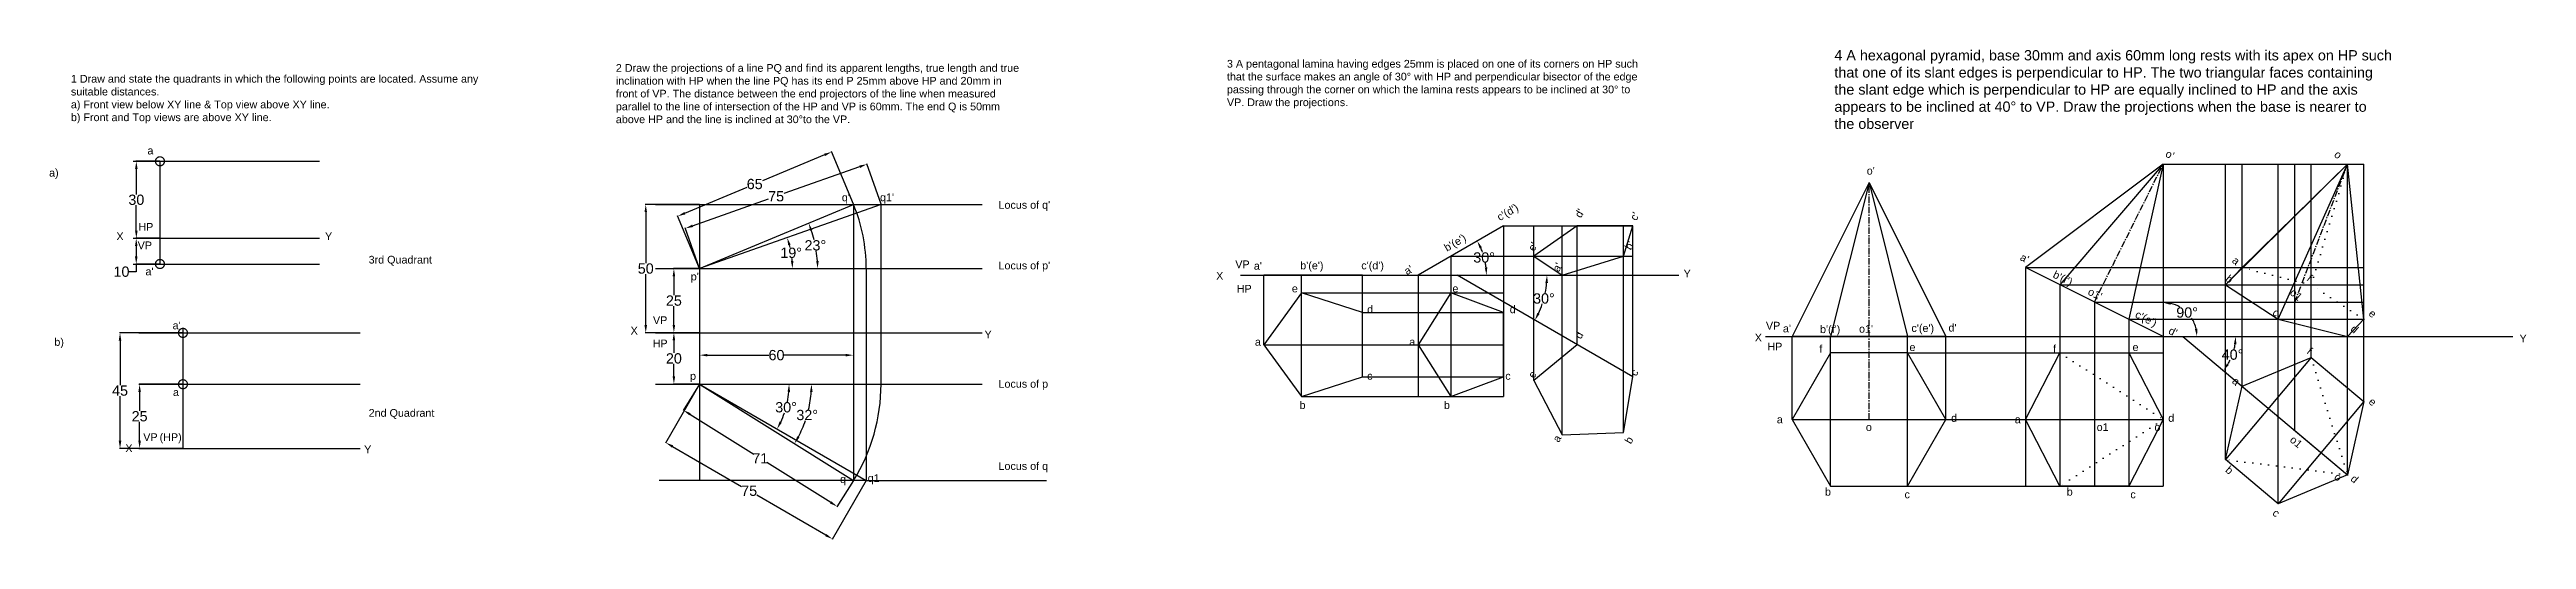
# Model space of a CAD drawing. Header units: inches. Extents: x 95 to 1061, y -77 to 114.
import ezdxf

# ---------------------------------------------------------------- set-up
doc = ezdxf.new("R2010")
doc.units = ezdxf.units.IN
doc.header["$MEASUREMENT"] = 0
doc.linetypes.add('ACAD_ISO07W100', pattern=[3, 0, -3])
doc.linetypes.add('CENTERX2', pattern=[4, 2.5, -0.5, 0.5, -0.5])
doc.styles.get("Standard").update_dxf_attribs({"font": 'arial.ttf'})
doc.dimstyles.get("Standard").update_dxf_attribs({"dimtxt": 4, "dimasz": 3, "dimexe": 0.18, "dimexo": 0.0625, "dimgap": 0.09, "dimtad": 0, "dimtih": 1, "dimtoh": 1, "dimdec": 0, "dimzin": 0, "dimdsep": 46, "dimtxsty": 'Standard', "dimcen": 0.09, "dimadec": 0, "dimazin": 0, "dimtfac": 1, "dimtdec": 0, "dimtofl": 0, "dimtmove": 0, "dimatfit": 3, "dimfxl": 1, "dimtolj": 1, "dimtzin": 0, "dimarcsym": 0})

# ---------------------------------------------------------------- blocks, each defined once
blk = doc.blocks.new('*D1')
at = {"color": 0, "lineweight": -2, "transparency": 16777216}
for p, q in [((138.17, 70.72), (128.84, 70.72)), ((129.02, 67.72), (129.02, 57.85)), ((129.02, 43.72), (129.02, 53.58)), ((138.17, 40.72), (128.84, 40.72))]:
    blk.add_line(p, q, dxfattribs=at)
at = {"color": 0, "transparency": 16777216}
for points in [[(128.52, 67.72), (129.52, 67.72), (129.02, 70.72)], [(128.52, 43.72), (129.52, 43.72), (129.02, 40.72)]]:
    blk.add_solid(points, dxfattribs=at)
at = {"layer": 'Defpoints', "color": 0, "transparency": 16777216}
for p in [(129.02, 70.72), (138.23, 70.72), (138.23, 40.72)]:
    blk.add_point(p, dxfattribs=at)
at = {"color": 0, "transparency": 16777216, "insert": (129.02, 55.72), "char_height": 4, "attachment_point": 5}
blk.add_mtext('\\A1;30', dxfattribs=at)
blk = doc.blocks.new('*D2')
at = {"color": 0, "lineweight": -2, "transparency": 16777216}
for p, q in [((138.17, 40.72), (128.81, 40.72)), ((138.17, 30.72), (128.81, 30.72)), ((128.99, 37.72), (128.99, 33.72)), ((128.99, 30.72), (128.99, 27.72)), ((128.99, 27.72), (125.99, 27.72))]:
    blk.add_line(p, q, dxfattribs=at)
at = {"color": 0, "transparency": 16777216}
for points in [[(128.49, 37.72), (129.49, 37.72), (128.99, 40.72)], [(128.49, 33.72), (129.49, 33.72), (128.99, 30.72)]]:
    blk.add_solid(points, dxfattribs=at)
at = {"layer": 'Defpoints', "color": 0, "transparency": 16777216}
for p in [(138.23, 40.72), (128.99, 30.72), (138.23, 30.72)]:
    blk.add_point(p, dxfattribs=at)
at = {"color": 0, "transparency": 16777216, "insert": (123.23, 27.72), "char_height": 4, "attachment_point": 5}
blk.add_mtext('\\A1;10', dxfattribs=at)
blk = doc.blocks.new('*D3')
at = {"color": 0, "lineweight": -2, "transparency": 16777216}
for p, q in [((147.14, -16.1), (130.12, -16.1)), ((130.3, -19.1), (130.3, -26.47)), ((130.3, -38.1), (130.3, -30.73)), ((147.14, -41.1), (130.12, -41.1))]:
    blk.add_line(p, q, dxfattribs=at)
at = {"color": 0, "transparency": 16777216}
for points in [[(129.8, -19.1), (130.8, -19.1), (130.3, -16.1)], [(129.8, -38.1), (130.8, -38.1), (130.3, -41.1)]]:
    blk.add_solid(points, dxfattribs=at)
at = {"layer": 'Defpoints', "color": 0, "transparency": 16777216}
for p in [(130.3, -16.1), (147.2, -16.1), (147.2, -41.1)]:
    blk.add_point(p, dxfattribs=at)
at = {"color": 0, "transparency": 16777216, "insert": (130.3, -28.6), "char_height": 4, "attachment_point": 5}
blk.add_mtext('\\A1;25', dxfattribs=at)
blk = doc.blocks.new('*D4')
at = {"color": 0, "lineweight": -2, "transparency": 16777216}
for p, q in [((147.14, 3.9), (122.48, 3.9)), ((122.66, 0.9), (122.66, -16.47)), ((122.66, -38.1), (122.66, -20.72)), ((147.14, -41.1), (122.48, -41.1))]:
    blk.add_line(p, q, dxfattribs=at)
at = {"color": 0, "transparency": 16777216}
for points in [[(122.16, 0.9), (123.16, 0.9), (122.66, 3.9)], [(122.16, -38.1), (123.16, -38.1), (122.66, -41.1)]]:
    blk.add_solid(points, dxfattribs=at)
at = {"layer": 'Defpoints', "color": 0, "transparency": 16777216}
for p in [(122.66, 3.9), (147.2, 3.9), (147.2, -41.1)]:
    blk.add_point(p, dxfattribs=at)
at = {"color": 0, "transparency": 16777216, "insert": (122.66, -18.6), "char_height": 4, "attachment_point": 5}
blk.add_mtext('\\A1;45', dxfattribs=at)
blk = doc.blocks.new('*D5')
at = {"color": 0, "lineweight": -2, "transparency": 16777216}
for p, q in [((348.57, 53.94), (327.47, 53.94)), ((327.65, 50.94), (327.65, 31.07)), ((327.65, 6.94), (327.65, 26.8)), ((348.57, 3.94), (327.47, 3.94))]:
    blk.add_line(p, q, dxfattribs=at)
at = {"color": 0, "transparency": 16777216}
for points in [[(327.15, 50.94), (328.15, 50.94), (327.65, 53.94)], [(327.15, 6.94), (328.15, 6.94), (327.65, 3.94)]]:
    blk.add_solid(points, dxfattribs=at)
at = {"layer": 'Defpoints', "color": 0, "transparency": 16777216}
for p in [(327.65, 53.94), (348.63, 53.94), (348.63, 3.94)]:
    blk.add_point(p, dxfattribs=at)
at = {"color": 0, "transparency": 16777216, "insert": (327.65, 28.94), "char_height": 4, "attachment_point": 5}
blk.add_mtext('\\A1;50', dxfattribs=at)
blk = doc.blocks.new('*D6')
at = {"color": 0, "lineweight": -2, "transparency": 16777216}
for p, q in [((348.57, 28.94), (338.44, 28.94)), ((338.62, 25.94), (338.62, 18.57)), ((338.62, 6.94), (338.62, 14.3)), ((348.57, 3.94), (338.44, 3.94))]:
    blk.add_line(p, q, dxfattribs=at)
at = {"color": 0, "transparency": 16777216}
for points in [[(338.12, 25.94), (339.12, 25.94), (338.62, 28.94)], [(338.12, 6.94), (339.12, 6.94), (338.62, 3.94)]]:
    blk.add_solid(points, dxfattribs=at)
at = {"layer": 'Defpoints', "color": 0, "transparency": 16777216}
for p in [(338.62, 28.94), (348.63, 28.94), (348.63, 3.94)]:
    blk.add_point(p, dxfattribs=at)
at = {"color": 0, "transparency": 16777216, "insert": (338.62, 16.44), "char_height": 4, "attachment_point": 5}
blk.add_mtext('\\A1;25', dxfattribs=at)
blk = doc.blocks.new('*D7')
at = {"color": 0, "lineweight": -2, "transparency": 16777216}
for p, q in [((348.57, 3.94), (338.44, 3.94)), ((338.62, 0.94), (338.62, -3.93)), ((338.62, -13.06), (338.62, -8.2)), ((348.57, -16.06), (338.44, -16.06))]:
    blk.add_line(p, q, dxfattribs=at)
at = {"color": 0, "transparency": 16777216}
for points in [[(338.12, 0.94), (339.12, 0.94), (338.62, 3.94)], [(338.12, -13.06), (339.12, -13.06), (338.62, -16.06)]]:
    blk.add_solid(points, dxfattribs=at)
at = {"layer": 'Defpoints', "color": 0, "transparency": 16777216}
for p in [(338.62, 3.94), (348.63, 3.94), (348.63, -16.06)]:
    blk.add_point(p, dxfattribs=at)
at = {"color": 0, "transparency": 16777216, "insert": (338.62, -6.06), "char_height": 4, "attachment_point": 5}
blk.add_mtext('\\A1;20', dxfattribs=at)
blk = doc.blocks.new('*D8')
at = {"color": 0, "lineweight": -2, "transparency": 16777216}
for p, q in [((348.63, 3.87), (348.63, -4.96)), ((408.63, 3.87), (408.63, -4.96)), ((351.63, -4.78), (375.67, -4.78)), ((405.63, -4.78), (381.59, -4.78))]:
    blk.add_line(p, q, dxfattribs=at)
at = {"color": 0, "transparency": 16777216}
for points in [[(351.63, -4.28), (351.63, -5.28), (348.63, -4.78)], [(405.63, -4.28), (405.63, -5.28), (408.63, -4.78)]]:
    blk.add_solid(points, dxfattribs=at)
at = {"layer": 'Defpoints', "color": 0, "transparency": 16777216}
for p in [(348.63, 3.94), (408.63, 3.94), (408.63, -4.78)]:
    blk.add_point(p, dxfattribs=at)
at = {"color": 0, "transparency": 16777216, "insert": (378.63, -4.78), "char_height": 4, "attachment_point": 5}
blk.add_mtext('\\A1;60', dxfattribs=at)
blk = doc.blocks.new('*D9')
at = {"color": 0, "lineweight": -2, "transparency": 16777216}
for start, end in [(19.81327, 23.54076), (6.45924, 10.29301)]:
    blk.add_arc((628.82, 26.36), 26.63, start, end, dxfattribs=at)
at = {"color": 0, "transparency": 16777216}
for points in [[(652.79, 36.77), (653.68, 37.22), (651.88, 39.68)], [(655.78, 29.39), (654.78, 29.33), (655.45, 26.36)]]:
    blk.add_solid(points, dxfattribs=at)
at = {"layer": 'Defpoints', "color": 0, "transparency": 16777216}
for p in [(662.14, 45.6), (655.04, 30.99), (559.5, 26.36), (628.82, 26.36), (730.42, 26.36)]:
    blk.add_point(p, dxfattribs=at)
at = {"color": 0, "transparency": 16777216, "insert": (654.54, 33.25), "char_height": 4, "attachment_point": 5}
blk.add_mtext('\\A1;30°', dxfattribs=at)
blk = doc.blocks.new('*D10')
at = {"color": 0, "lineweight": -2, "transparency": 16777216}
for start, end in [(348.57994, 355.09896), (334.90104, 341.35899)]:
    blk.add_arc((643.97, 26.36), 35.08, start, end, dxfattribs=at)
at = {"color": 0, "transparency": 16777216}
for points in [[(678.43, 23.39), (679.43, 23.35), (679.05, 26.36)], [(676.18, 11.25), (675.3, 11.71), (674.35, 8.82)]]:
    blk.add_solid(points, dxfattribs=at)
at = {"layer": 'Defpoints', "color": 0, "transparency": 16777216}
for p in [(559.5, 26.36), (643.97, 26.36), (730.42, 26.36), (676.94, 14.36), (712.51, -13.2)]:
    blk.add_point(p, dxfattribs=at)
at = {"color": 0, "transparency": 16777216, "insert": (677.86, 17.28), "char_height": 4, "attachment_point": 5}
blk.add_mtext('\\A1;30°', dxfattribs=at)
blk = doc.blocks.new('*D11')
at = {"color": 0, "lineweight": -2, "transparency": 16777216}
for start, end in [(348.59661, 355.07597), (334.92403, 341.34174)]:
    blk.add_arc((348.63, -16.06), 34.92, start, end, dxfattribs=at)
at = {"color": 0, "transparency": 16777216}
for points in [[(382.92, -19.04), (383.92, -19.08), (383.55, -16.06)], [(380.7, -31.09), (379.82, -30.63), (378.87, -33.52)]]:
    blk.add_solid(points, dxfattribs=at)
at = {"layer": 'Defpoints', "color": 0, "transparency": 16777216}
for p in [(331.45, -16.06), (348.63, -16.06), (458.79, -16.06), (381.44, -28.01), (413.63, -53.59)]:
    blk.add_point(p, dxfattribs=at)
at = {"color": 0, "transparency": 16777216, "insert": (382.36, -25.1), "char_height": 4, "attachment_point": 5}
blk.add_mtext('\\A1;30°', dxfattribs=at)
blk = doc.blocks.new('*D12')
at = {"color": 0, "lineweight": -2, "transparency": 16777216}
for start, end in [(346.88126, 356.06205), (331.91351, 341.05169)]:
    blk.add_arc((348.63, -16.06), 43.66, start, end, dxfattribs=at)
at = {"color": 0, "transparency": 16777216}
for points in [[(391.69, -19.05), (392.69, -19.08), (392.29, -16.06)], [(387.58, -36.87), (386.72, -36.37), (385.65, -39.21)]]:
    blk.add_solid(points, dxfattribs=at)
at = {"layer": 'Defpoints', "color": 0, "transparency": 16777216}
for p in [(331.45, -16.06), (348.63, -16.06), (458.79, -16.06), (389.29, -31.96), (408.63, -53.59)]:
    blk.add_point(p, dxfattribs=at)
at = {"color": 0, "transparency": 16777216, "insert": (390.6, -28.11), "char_height": 4, "attachment_point": 5}
blk.add_mtext('\\A1;32°', dxfattribs=at)
blk = doc.blocks.new('*D13')
at = {"color": 0, "lineweight": -2, "transparency": 16777216}
for start, end in [(13.16957, 14.71002), (4.74621, 6.32179)]:
    blk.add_arc((348.63, 28.94), 36.23, start, end, dxfattribs=at)
at = {"color": 0, "transparency": 16777216}
for points in [[(383.19, 37.99), (384.15, 38.28), (382.79, 41)], [(385.23, 31.95), (384.23, 31.91), (384.86, 28.94)]]:
    blk.add_solid(points, dxfattribs=at)
at = {"layer": 'Defpoints', "color": 0, "transparency": 16777216}
for p in [(419.4, 53.94), (384.63, 33.03), (331.45, 28.94), (348.63, 28.94), (458.79, 28.94)]:
    blk.add_point(p, dxfattribs=at)
at = {"color": 0, "transparency": 16777216, "insert": (384.34, 35.06), "char_height": 4, "attachment_point": 5}
blk.add_mtext('\\A1;19°', dxfattribs=at)
blk = doc.blocks.new('*D14')
at = {"color": 0, "lineweight": -2, "transparency": 16777216}
for start, end in [(14.0315, 18.88612), (3.73374, 8.614)]:
    blk.add_arc((348.63, 28.94), 46.04, start, end, dxfattribs=at)
at = {"color": 0, "transparency": 16777216}
for points in [[(391.73, 43.66), (392.66, 44.02), (391.13, 46.65)], [(395.08, 31.95), (394.08, 31.92), (394.68, 28.94)]]:
    blk.add_solid(points, dxfattribs=at)
at = {"layer": 'Defpoints', "color": 0, "transparency": 16777216}
for p in [(408.63, 53.94), (394.28, 34.98), (331.45, 28.94), (348.63, 28.94), (458.79, 28.94)]:
    blk.add_point(p, dxfattribs=at)
at = {"color": 0, "transparency": 16777216, "insert": (393.78, 37.97), "char_height": 4, "attachment_point": 5}
blk.add_mtext('\\A1;23°', dxfattribs=at)
blk = doc.blocks.new('*D15')
at = {"color": 0, "lineweight": -2, "transparency": 16777216}
for p, q in [((411.04, 68.59), (381.44, 58.14)), ((419.38, 53.99), (413.81, 69.76)), ((345.93, 45.59), (375.53, 56.05)), ((348.61, 28.99), (343.04, 44.76))]:
    blk.add_line(p, q, dxfattribs=at)
at = {"color": 0, "transparency": 16777216}
for points in [[(410.88, 69.06), (411.21, 68.12), (413.87, 69.59)], [(345.76, 46.06), (346.1, 45.12), (343.1, 44.59)]]:
    blk.add_solid(points, dxfattribs=at)
at = {"layer": 'Defpoints', "color": 0, "transparency": 16777216}
for p in [(413.87, 69.59), (419.4, 53.94), (348.63, 28.94)]:
    blk.add_point(p, dxfattribs=at)
at = {"color": 0, "transparency": 16777216, "insert": (378.49, 57.09), "char_height": 4, "attachment_point": 5}
blk.add_mtext('\\A1;75', dxfattribs=at)
blk = doc.blocks.new('*D16')
at = {"color": 0, "lineweight": -2, "transparency": 16777216}
for p, q in [((397.36, 73.2), (373.11, 63.09)), ((408.61, 53.99), (400.06, 74.52)), ((342.89, 50.51), (367.14, 60.61)), ((348.61, 28.99), (340.06, 49.52))]:
    blk.add_line(p, q, dxfattribs=at)
at = {"color": 0, "transparency": 16777216}
for points in [[(397.16, 73.66), (397.55, 72.74), (400.13, 74.35)], [(342.7, 50.97), (343.09, 50.04), (340.13, 49.35)]]:
    blk.add_solid(points, dxfattribs=at)
at = {"layer": 'Defpoints', "color": 0, "transparency": 16777216}
for p in [(400.13, 74.35), (408.63, 53.94), (348.63, 28.94)]:
    blk.add_point(p, dxfattribs=at)
at = {"color": 0, "transparency": 16777216, "insert": (370.13, 61.85), "char_height": 4, "attachment_point": 5}
blk.add_mtext('\\A1;65', dxfattribs=at)
blk = doc.blocks.new('*D17')
at = {"color": 0, "lineweight": -2, "transparency": 16777216}
for p, q in [((348.6, -16.12), (342.2, -26.34)), ((344.84, -27.78), (369.75, -43.36)), ((399.76, -62.13), (374.85, -46.55)), ((408.6, -53.64), (402.2, -63.87))]:
    blk.add_line(p, q, dxfattribs=at)
at = {"color": 0, "transparency": 16777216}
for points in [[(345.11, -27.36), (344.58, -28.2), (342.3, -26.19)], [(400.02, -61.7), (399.49, -62.55), (402.3, -63.72)]]:
    blk.add_solid(points, dxfattribs=at)
at = {"layer": 'Defpoints', "color": 0, "transparency": 16777216}
for p in [(348.63, -16.06), (408.63, -53.59), (402.3, -63.72)]:
    blk.add_point(p, dxfattribs=at)
at = {"color": 0, "transparency": 16777216, "insert": (372.3, -44.95), "char_height": 4, "attachment_point": 5}
blk.add_mtext('\\A1;71', dxfattribs=at)
blk = doc.blocks.new('*D18')
at = {"color": 0, "lineweight": -2, "transparency": 16777216}
for p, q in [((348.6, -16.12), (335.39, -39)), ((338.08, -40.35), (365.02, -55.91)), ((413.6, -53.65), (400.39, -76.53)), ((397.88, -74.88), (370.93, -59.32))]:
    blk.add_line(p, q, dxfattribs=at)
at = {"color": 0, "transparency": 16777216}
for points in [[(338.33, -39.91), (337.83, -40.78), (335.48, -38.85)], [(398.13, -74.44), (397.63, -75.31), (400.48, -76.38)]]:
    blk.add_solid(points, dxfattribs=at)
at = {"layer": 'Defpoints', "color": 0, "transparency": 16777216}
for p in [(348.63, -16.06), (413.63, -53.59), (400.48, -76.38)]:
    blk.add_point(p, dxfattribs=at)
at = {"color": 0, "transparency": 16777216, "insert": (367.98, -57.61), "char_height": 4, "attachment_point": 5}
blk.add_mtext('\\A1;75', dxfattribs=at)
blk = doc.blocks.new('*D19')
at = {"color": 0, "lineweight": -2, "transparency": 16777216}
for start, end in [(60.30627, 76.94666), (13.05334, 33.06074)]:
    blk.add_arc((919.31, 2.48), 13.2, start, end, dxfattribs=at)
at = {"color": 0, "transparency": 16777216}
for points in [[(922.23, 14.83), (922.35, 15.83), (919.31, 15.67)], [(932.66, 5.51), (931.67, 5.4), (932.5, 2.48)]]:
    blk.add_solid(points, dxfattribs=at)
at = {"layer": 'Defpoints', "color": 0, "transparency": 16777216}
for p in [(919.31, 69.56), (764.29, 2.48), (919.31, 2.48), (930.74, 9.07), (976.28, 2.48)]:
    blk.add_point(p, dxfattribs=at)
at = {"color": 0, "transparency": 16777216, "insert": (928.64, 11.81), "char_height": 4, "attachment_point": 5}
blk.add_mtext('\\A1;90°', dxfattribs=at)
blk = doc.blocks.new('*D20')
at = {"color": 0, "lineweight": -2, "transparency": 16777216}
for start, end in [(328.3317, 333.55841), (346.18693, 351.6683)]:
    blk.add_arc((926.94, 2.48), 20.65, start, end, dxfattribs=at)
at = {"color": 0, "transparency": 16777216}
for points in [[(946.87, -0.48), (947.87, -0.55), (947.59, 2.48)], [(944.92, -8.66), (944.11, -8.07), (942.76, -10.8)]]:
    blk.add_solid(points, dxfattribs=at)
at = {"layer": 'Defpoints', "color": 0, "transparency": 16777216}
for p in [(764.29, 2.48), (926.94, 2.48), (976.28, 2.48), (945.4, -6.79), (991.16, -51.41)]:
    blk.add_point(p, dxfattribs=at)
at = {"color": 0, "transparency": 16777216, "insert": (946.35, -4.59), "char_height": 4, "attachment_point": 5}
blk.add_mtext('\\A1;40°', dxfattribs=at)

msp = doc.modelspace()

# ---------------------------------------------------------------- linework, layer by layer
for p, q in [((127.78, 70.72), (200.42, 70.72)), ((138.23, 72.47), (138.23, 72.35)), ((138.23, 70.72), (138.23, 30.72)), ((919.31, 69.56), (997.58, 69.56)), ((943.63, -45.44), (943.63, 69.56)), ((950.05, -16.91), (950.05, 69.56)), ((964.18, -62.69), (964.18, 69.56)), ((970.61, -34.16), (970.61, 69.56)), ((977.03, -5.64), (977.03, 69.56)), ((991.16, -51.41), (991.16, 69.56)), ((997.58, -22.88), (997.58, 69.56)), ((331.45, 53.94), (458.79, 53.94)), ((348.63, 53.94), (348.63, -50.71)), ((419.4, 53.94), (348.63, 28.94)), ((408.63, 53.94), (408.63, -42.07)), ((419.4, -16.06), (419.4, 53.94)), ((127.78, 40.72), (200.42, 40.72)), ((662.14, 45.6), (662.14, -20.93)), ((662.14, 45.6), (712.5, 45.6)), ((673.87, -14.67), (673.87, 45.6)), ((685.02, -35.81), (685.02, 45.6)), ((690.85, -0.7), (690.85, 45.6)), ((708.9, -34.9), (708.9, 45.6)), ((712.5, -13.23), (712.5, 45.6)), ((127.78, 30.72), (200.42, 30.72)), ((641.55, 33.71), (641.55, -20.93)), ((641.55, 33.71), (712.5, 33.71)), ((865.64, 29.31), (865.64, -55.79)), ((865.64, 29.31), (997.58, 29.31)), ((331.45, 28.94), (458.79, 28.94)), ((413.63, 28.94), (413.63, -50.71)), ((559.5, 26.36), (730.42, 26.36)), ((568.59, -0.7), (568.59, 26.36)), ((583.29, -20.93), (583.29, 26.36)), ((583.29, 19.52), (662.14, 19.52)), ((607.06, 11.8), (607.06, 26.36)), ((628.82, 26.36), (628.82, -20.93)), ((641.55, 19.52), (628.82, -0.7)), ((662.14, 11.8), (641.55, 19.52)), ((712.51, -13.2), (643.97, 26.36)), ((879.06, 22.6), (879.06, -55.79)), ((879.06, 22.6), (997.58, 22.6)), ((607.06, 11.8), (662.14, 11.8)), ((662.14, -13.2), (662.14, 11.8)), ((892.48, 15.89), (892.48, -55.79)), ((892.48, 15.89), (997.58, 15.89)), ((129.98, 3.9), (216.3, 3.9)), ((147.2, 5.65), (147.2, -41.1)), ((331.45, 3.94), (458.79, 3.94)), ((764.29, 2.48), (976.28, 2.48)), ((774.61, -29.81), (774.61, 2.48)), ((789.61, -55.79), (789.61, 2.48)), ((819.61, -55.79), (819.61, 2.48)), ((834.61, -29.81), (834.61, 2.48)), ((905.89, 9.18), (905.89, -55.79)), ((905.89, 9.18), (997.58, 9.18)), ((919.31, 2.48), (919.31, -55.79)), ((976.28, 2.48), (1055.63, 2.48)), ((568.59, -0.7), (662.14, -0.7)), ((628.82, -0.7), (641.55, -20.93)), ((690.85, -0.7), (673.87, -14.67)), ((819.61, -3.83), (919.31, -3.83)), ((879.06, -3.83), (879.06, -55.79)), ((905.89, -3.83), (905.89, -55.79)), ((977.03, -5.64), (943.63, -45.44)), ((129.98, -16.1), (216.3, -16.1)), ((331.45, -16.06), (458.79, -16.06)), ((348.63, -16.06), (413.63, -53.59)), ((607.06, -13.2), (662.14, -13.2)), ((641.55, -20.93), (662.14, -13.2)), ((673.87, -14.67), (685.02, -35.81)), ((708.9, -34.9), (712.51, -13.2)), ((583.29, -20.93), (662.14, -20.93)), ((997.58, -22.88), (964.18, -62.69)), ((685.02, -35.81), (708.9, -34.9)), ((774.61, -29.81), (834.61, -29.81)), ((834.61, -29.81), (919.31, -29.81)), ((892.48, -29.81), (919.31, -29.81)), ((970.61, -34.16), (991.16, -51.41)), ((129.98, -41.1), (216.3, -41.1)), ((408.63, -42.07), (408.63, -53.59)), ((413.63, -53.59), (332.93, -53.59)), ((348.63, -50.71), (348.63, -53.59)), ((413.63, -50.71), (413.63, -53.59)), ((413.63, -53.59), (483.86, -53.59)), ((819.61, -55.79), (919.31, -55.79))]:
    msp.add_line(p, q)
at = {"lineweight": 30}
for p, q in [((919.31, 69.56), (865.64, 29.31)), ((919.31, 69.56), (879.06, 22.6)), ((919.31, 69.56), (905.89, 9.18)), ((919.31, 69.56), (919.31, 2.48)), ((943.63, 22.6), (991.16, 69.56)), ((950.05, 29.31), (991.16, 69.56)), ((964.18, 9.18), (991.16, 69.56)), ((991.16, 2.48), (991.16, 69.56)), ((997.58, 9.18), (991.16, 69.56)), ((804.61, 62.48), (774.61, 2.48)), ((804.61, 62.48), (789.61, 2.48)), ((804.61, 62.48), (834.61, 2.48)), ((804.61, 62.48), (819.61, 2.48)), ((348.63, 28.94), (408.63, 53.94)), ((662.14, 45.6), (628.82, 26.36)), ((690.85, 45.6), (673.87, 33.71)), ((712.5, 45.6), (690.85, 45.6)), ((708.9, 33.71), (712.5, 45.6)), ((673.87, 33.71), (685.02, 26.36)), ((685.02, 26.36), (708.9, 33.71)), ((919.31, 2.48), (865.64, 29.31)), ((950.05, 29.31), (943.63, 22.6)), ((607.06, 26.36), (568.59, 26.36)), ((943.63, 22.6), (964.18, 9.18)), ((834.61, 2.48), (774.61, 2.48)), ((926.94, 2.48), (991.16, -51.41)), ((964.18, 9.18), (991.16, 2.48)), ((991.16, 2.48), (997.58, 9.18)), ((865.64, -29.81), (879.06, -3.83)), ((879.06, -3.83), (905.89, -3.83)), ((905.89, -3.83), (919.31, -29.81)), ((950.05, -16.91), (977.03, -5.64)), ((977.03, -5.64), (997.58, -22.88)), ((348.63, -16.06), (408.63, -53.59)), ((943.63, -45.44), (950.05, -16.91)), ((997.58, -22.88), (991.16, -51.41)), ((879.06, -55.79), (865.64, -29.81)), ((865.64, -29.81), (919.31, -29.81)), ((919.31, -29.81), (905.89, -55.79)), ((964.18, -62.69), (943.63, -45.44)), ((905.89, -55.79), (879.06, -55.79)), ((991.16, -51.41), (964.18, -62.69))]:
    msp.add_line(p, q, dxfattribs=at)
at = {"linetype": 'CENTERX2'}
for p, q in [((892.48, 15.89), (919.31, 69.56)), ((970.61, 15.89), (991.16, 69.56)), ((804.61, 2.48), (804.61, 62.48)), ((804.61, -29.81), (804.61, 2.48))]:
    msp.add_line(p, q, dxfattribs=at)
at = {"linetype": 'ACAD_ISO07W100'}
for p, q in [((977.03, 22.6), (991.16, 69.56)), ((977.03, 22.6), (950.05, 29.31)), ((997.58, 9.18), (977.03, 22.6)), ((879.06, -3.83), (919.31, -29.81)), ((977.03, -5.64), (991.16, -51.41)), ((919.31, -29.81), (879.06, -55.79)), ((991.16, -51.41), (943.63, -45.44))]:
    msp.add_line(p, q, dxfattribs=at)
at = {"const_width": 0.5}
for points in [[(136.48, 70.72, 1), (139.98, 70.72, 1)], [(136.48, 30.72, 1), (139.98, 30.72, 1)], [(145.45, 3.9, 1), (148.95, 3.9, 1)], [(145.45, -16.1, 1), (148.95, -16.1, 1)]]:
    msp.add_lwpolyline(points, format="xyb", close=True, dxfattribs=at)
at = {"lineweight": 30}
for points in [[(607.06, -13.2), (607.06, 11.8), (583.29, 19.52), (568.59, -0.7), (583.29, -20.93)], [(789.61, -55.79), (819.61, -55.79), (834.61, -29.81), (819.61, -3.83), (789.61, -3.83), (774.61, -29.81)]]:
    msp.add_lwpolyline(points, close=True, dxfattribs=at)
for centre, radius, start, end in [((348.63, 28.94), 65, 0, 22.61986), ((348.63, -16.06), 70.77, 327.97555, 0)]:
    msp.add_arc(centre, radius, start, end)

# ---------------------------------------------------------------- texts
at = {"attachment_point": 1}
for s, insert, char_height, width in [('2 Draw the projections of a line PQ and find its apparent lengths, true length and true \\Pinclination with HP when the line PQ has its end P 25mm above HP and 20mm in \\Pfront of VP. The distance between the end projectors of the line when measured \\Pparallel to the line of intersection of the HP and VP is 60mm. The end Q is 50mm \\Pabove HP and the line is inclined at 30°to the VP.', (315.99, 108.58), 3, 164.8099), ('3 A pentagonal lamina having edges 25mm is placed on one of its corners on HP such \\Pthat the surface makes an angle of 30° with HP and perpendicular bisector of the edge \\Ppassing through the corner on which the lamina rests appears to be inclined at 30° to \\PVP. Draw the projections.', (554.26, 110.21), 3, 167.846), ('4 A hexagonal pyramid, base 30mm and axis 60mm long rests with its apex on HP such \\Pthat one of its slant edges is perpendicular to HP. The two triangular faces containing \\Pthe slant edge which is perpendicular to HP are equally inclined to HP and the axis \\Pappears to be inclined at 40° to VP. Draw the projections when the base is nearer to \\Pthe observer', (791.12, 114.01), 4, 227.8171), ('1 Draw and state the quadrants in which the following points are located. Assume any \\Psuitable distances.\\Pa) Front view below XY line & Top view above XY line.\\Pb) Front and Top views are above XY line.^M', (103.51, 104.36), 3, 166.3097)]:
    msp.add_mtext(s, dxfattribs=dict(at, insert=insert, char_height=char_height, width=width))
at = {"char_height": 3, "attachment_point": 1}
for s, width, insert in [('a)', 9.3328, (95, 67.77)), ('a', 8.2825, (133.35, 76.4)), ("o'", 8.2825, (803.72, 68.54)), ("q'", 8.2825, (404.12, 58.18)), ("q1'", 8.2825, (418.99, 58.18)), ("Locus of q'", 29.8401, (465.19, 55.24)), ('X', 8.2825, (121.26, 43.02)), ('VP', 8.2825, (129.54, 39.5)), ('HP', 8.2825, (129.82, 46.69)), ('Y', 8.2825, (202.59, 43.02)), ("a'", 8.2825, (132.6, 29.32)), ('3rd Quadrant', 29.8401, (219.6, 33.9)), ("Locus of p'", 29.8401, (465.19, 31.63)), ('VP', 8.2825, (557.53, 32.1)), ("a'", 8.2825, (564.76, 31.51)), ("b'(e')", 8.2825, (582.85, 31.65)), ("c'(d')", 8.2825, (606.65, 31.65)), ("p'", 8.2825, (345.2, 27.34)), ('X', 8.2825, (550.05, 27.61)), ('HP', 8.2825, (558.1, 22.6)), ('e', 8.2825, (579.58, 22.68)), ('e', 8.2825, (642.18, 22.68)), ('Y', 8.2825, (732.32, 28.48)), ('VP', 8.2825, (330.47, 10.34)), ('d', 8.2825, (608.93, 14.57)), ('d', 8.2825, (664.51, 14.57)), ('b)', 6.9759, (97.06, 1.86)), ("a'", 8.2825, (143.18, 8.3)), ('X', 8.2825, (321.74, 6.26)), ('HP', 8.2825, (330.33, 1.3)), ('Y', 8.2825, (459.75, 4.79)), ('a', 8.2825, (565.18, 1.9)), ('a', 8.2825, (625.35, 1.9)), ('X', 8.2825, (760.07, 3.56)), ('VP', 8.2825, (764.42, 8.21)), ('HP', 8.2825, (764.99, 0.06)), ("a'", 8.2825, (771.06, 7.11)), ("b'(f')", 8.2825, (785.52, 6.82)), ("o1'", 8.2825, (800.72, 6.97)), ("c'(e')", 8.2825, (821.16, 7.27)), ("d'", 8.2825, (835.61, 7.42)), ('Y', 8.2825, (1058.26, 3.22)), ('f', 8.2825, (785.22, -0.78)), ('e', 8.2825, (820.39, -0.18)), ('f', 8.2825, (876.37, -0.78)), ('e', 8.2825, (907.37, -0.18)), ('a', 8.2825, (143.32, -17.7)), ('p', 8.2825, (344.92, -11.38)), ('Locus of p', 29.8401, (465.19, -14.45)), ('c', 8.2825, (608.93, -11.35)), ('c', 8.2825, (662.8, -11.35)), ('2nd Quadrant', 29.8401, (219.6, -25.77)), ('b', 8.2825, (582.57, -22.74)), ('b', 8.2825, (638.87, -22.74)), ('a', 8.2825, (768.67, -28.29)), ('d', 8.2825, (836.63, -27.73)), ('a', 8.2825, (861.44, -28.29)), ('d', 8.2825, (921.29, -27.73)), ('VP', 8.2825, (131.72, -35.21)), ('(HP)', 8.2825, (138.1, -35.21)), ('o', 8.2825, (803.4, -31.3)), ('o1', 8.2825, (893.38, -31.3)), ('o', 8.2825, (915.91, -31.3)), ('X', 8.2825, (124.75, -39.53)), ('Y', 8.2825, (217.85, -39.96)), ('Locus of q', 29.8401, (465.19, -46.46)), ('q', 8.2825, (403.41, -51.57)), ('q1', 8.2825, (414.18, -51.15)), ('b', 8.2825, (787.45, -56.47)), ('b', 8.2825, (881.71, -56.47)), ('c', 8.2825, (818.45, -57.51)), ('c', 8.2825, (906.52, -57.51))]:
    msp.add_mtext_dynamic_manual_height_columns(s, width=width, gutter_width=15, heights=[0], dxfattribs=dict(at, insert=insert))
for s, insert, rotation in [("o'", (921.22, 75.38), 333.43495), ('o', (987.6, 75.19), 320), ("c'(d')", (659.14, 49.98), 30), ("d'", (689.64, 49.9), 60), ("c'", (711.22, 48.79), 60), ("b'(e')", (638.53, 38.08), 30), ("e'", (671.44, 36.92), 60), ("b'", (709.12, 37.38), 60), ("a'", (622.93, 28.9), 30), ("a'", (681.03, 28.88), 60), ("a'", (864.54, 35.05), 333.43495), ('a', (947.81, 33.9), 320), ("b'(f')", (877.34, 28.31), 333.43495), ("o1'", (891, 21.65), 333.43495), ('b', (945.22, 26.79), 320), ('o1', (970.34, 21.44), 320), ('f', (976.94, 26.84), 320), ("c'(e')", (909.42, 12.78), 333.43495), ('c', (963.56, 13.62), 320), ('e', (1001.06, 13.3), 320), ('d', (689.64, 2.74), 60), ("d'", (922.41, 6.45), 333.43495), ('d', (994.02, 7.28), 320), ('f', (976.94, -1.57), 320), ('e', (671.44, -12.55), 60), ('c', (711.22, -11.71), 60), ('a', (947.81, -13.04), 320), ('e', (1001.06, -21.04), 320), ('a', (681.03, -37.51), 60), ('b', (709.12, -38.12), 60), ('o1', (970.34, -35.89), 320), ('b', (945.22, -47.66), 320), ('o', (987.6, -50.37), 320), ('d', (994.02, -51.09), 320), ('c', (963.56, -64.41), 320)]:
    msp.add_mtext_dynamic_manual_height_columns(s, width=8.2825, gutter_width=15, heights=[0], dxfattribs=dict(at, insert=insert, rotation=rotation))

# ---------------------------------------------------------------- dimensions: what is measured, and where the dimension line sits
for base, p1, p2, picture, middle in [((129.02, 70.72), (138.23, 40.72), (138.23, 70.72), '*D1', (129.02, 55.72)), ((327.65, 53.94), (348.63, 3.94), (348.63, 53.94), '*D5', (327.65, 28.94)), ((128.99, 30.72), (138.23, 40.72), (138.23, 30.72), '*D2', (123.23, 27.72)), ((338.62, 28.94), (348.63, 3.94), (348.63, 28.94), '*D6', (338.62, 16.44)), ((122.66, 3.9), (147.2, -41.1), (147.2, 3.9), '*D4', (122.66, -18.6)), ((338.62, 3.94), (348.63, -16.06), (348.63, 3.94), '*D7', (338.62, -6.06)), ((130.3, -16.1), (147.2, -41.1), (147.2, -16.1), '*D3', (130.3, -28.6))]:
    dim = msp.add_linear_dim(base=base, p1=p1, p2=p2, angle=90, dimstyle='Standard')
    dim.commit()
    dim.dimension.update_dxf_attribs({"geometry": picture, "text_midpoint": middle})
for p1, p2, distance, picture, middle in [((348.63, 28.94), (408.63, 53.94), 22.12, '*D16', (370.13, 61.85)), ((348.63, 28.94), (419.4, 53.94), 16.6, '*D15', (378.49, 57.09)), ((348.63, -16.06), (413.63, -53.59), -26.31, '*D18', (367.98, -57.61)), ((348.63, -16.06), (408.63, -53.59), -11.94, '*D17', (372.3, -44.95))]:
    dim = msp.add_aligned_dim(p1=p1, p2=p2, distance=distance, dimstyle='Standard')
    dim.commit()
    dim.dimension.update_dxf_attribs({"geometry": picture, "text_midpoint": middle})
for base, line1, line2, picture, middle in [((930.74, 9.07), ((919.31, 69.56), (919.31, 2.48)), ((764.29, 2.48), (976.28, 2.48)), '*D19', (928.64, 11.81)), ((384.63, 33.03), ((419.4, 53.94), (348.63, 28.94)), ((331.45, 28.94), (458.79, 28.94)), '*D13', (384.34, 35.06)), ((394.28, 34.98), ((348.63, 28.94), (408.63, 53.94)), ((331.45, 28.94), (458.79, 28.94)), '*D14', (393.78, 37.97)), ((655.04, 30.99), ((662.14, 45.6), (628.82, 26.36)), ((559.5, 26.36), (730.42, 26.36)), '*D9', (654.54, 33.25)), ((676.94, 14.36), ((559.5, 26.36), (730.42, 26.36)), ((712.51, -13.2), (643.97, 26.36)), '*D10', (677.86, 17.28)), ((945.4, -6.79), ((764.29, 2.48), (976.28, 2.48)), ((926.94, 2.48), (991.16, -51.41)), '*D20', (946.35, -4.59)), ((381.44, -28.01), ((331.45, -16.06), (458.79, -16.06)), ((348.63, -16.06), (413.63, -53.59)), '*D11', (382.36, -25.1)), ((389.29, -31.96), ((331.45, -16.06), (458.79, -16.06)), ((348.63, -16.06), (408.63, -53.59)), '*D12', (390.6, -28.11))]:
    dim = msp.add_angular_dim_2l(base=base, line1=line1, line2=line2, dimstyle='Standard')
    dim.commit()
    dim.dimension.update_dxf_attribs({"geometry": picture, "text_midpoint": middle})
dim = msp.add_linear_dim(base=(408.63, -4.78), p1=(348.63, 3.94), p2=(408.63, 3.94), dimstyle='Standard')
dim.commit()
dim.dimension.update_dxf_attribs({"geometry": '*D8', "text_midpoint": (378.63, -4.78)})

doc.saveas('drawing.dxf')
